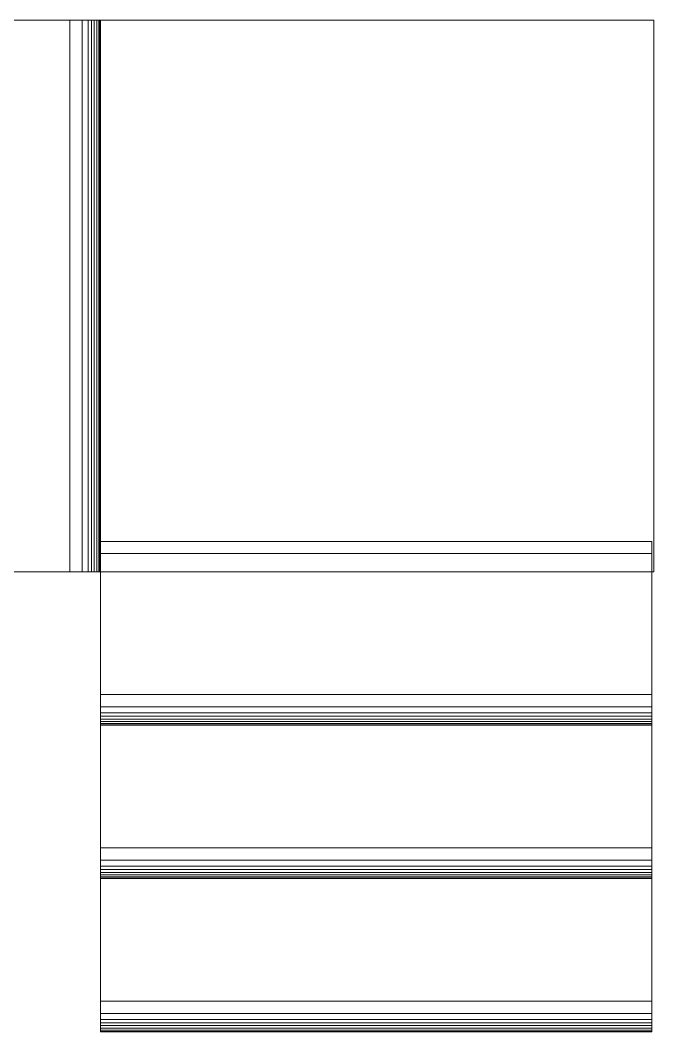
# Model space of a CAD drawing. Header units: millimetres. Extents: x -14320 to -12235, y 13306 to 17121.
# Drawn here: x -13286 to -12252, y 15471 to 17121 of the extents above; entities that cross this region are included whole.
import ezdxf

# ---------------------------------------------------------------- set-up
doc = ezdxf.new("R2010")
doc.units = ezdxf.units.MM
doc.layers.add('A-FLOR', color=192, linetype='Continuous', lineweight=9)
doc.layers.add('S-STRS', color=31, linetype='Continuous', lineweight=9)

# ---------------------------------------------------------------- blocks, each defined once
blk = doc.blocks.new('Немонолитный марш - Марш_Внутренний_-296034-_3D_')
at = {"layer": 'S-STRS'}
mesh = blk.add_polyface(dxfattribs=at)
corners = [(-13155, 16271.1, 724), (-13155, 16271.1, 573), (-13155, 16251.1, 573), (-13155, 16251.1, 724)]
mesh.append_faces([[corners[k] for k in face] for face in [(0, 1, 2, 3)]])
mesh = blk.add_polyface(dxfattribs=at)
corners = [(-12255, 16251.1, 573), (-13155, 16251.1, 573), (-13155, 16271.1, 573), (-12255, 16271.1, 573)]
mesh.append_faces([[corners[k] for k in face] for face in [(0, 1, 2, 3)]])
mesh = blk.add_polyface(dxfattribs=at)
corners = [(-12255, 16271.1, 573), (-13155, 16271.1, 573), (-13155, 16271.1, 724), (-12255, 16271.1, 724)]
mesh.append_faces([[corners[k] for k in face] for face in [(0, 1, 2, 3)]])
mesh = blk.add_polyface(dxfattribs=at)
corners = [(-12255, 16271.1, 724), (-13155, 16271.1, 724), (-13155, 16251.1, 724), (-12255, 16251.1, 724)]
mesh.append_faces([[corners[k] for k in face] for face in [(0, 1, 2, 3)]])
mesh = blk.add_polyface(dxfattribs=at)
corners = [(-13155, 15991.1, 573), (-12255, 15991.1, 573), (-12255, 16271.1, 573), (-13155, 16271.1, 573)]
mesh.append_faces([[corners[k] for k in face] for face in [(0, 1, 2, 3)]])
mesh = blk.add_polyface(dxfattribs=at)
corners = [(-13155, 16271.1, 533), (-12255, 16271.1, 533), (-12255, 15991.1, 533), (-13155, 15991.1, 533)]
mesh.append_faces([[corners[k] for k in face] for face in [(0, 1, 2, 3)]])
mesh = blk.add_polyface(dxfattribs=at)
corners = [(-13155, 15991.1, 573), (-13155, 16271.1, 573), (-13155, 16271.1, 533), (-13155, 15991.1, 533), (-13155, 15985.9, 533.7), (-13155, 15981.1, 535.7), (-13155, 15977, 538.9), (-13155, 15973.8, 543), (-13155, 15971.8, 547.8), (-13155, 15971.1, 553), (-13155, 15971.8, 558.2), (-13155, 15973.8, 563), (-13155, 15977, 567.1), (-13155, 15981.1, 570.3), (-13155, 15985.9, 572.3)]
mesh.append_faces([[corners[k] for k in face] for face in [(0, 13, 14)]], dxfattribs={"vtx0": -1})
mesh.append_faces([[corners[k] for k in face] for face in [(7, 11, 0, 3)]], dxfattribs={"vtx0": -1, "vtx1": -1, "vtx2": -1, "vtx3": -1})
mesh.append_faces([[corners[k] for k in face] for face in [(11, 7, 8)]], dxfattribs={"vtx0": -1, "vtx2": -1})
mesh.append_faces([[corners[k] for k in face] for face in [(10, 11, 8, 9)]], dxfattribs={"vtx1": -1})
mesh.append_faces([[corners[k] for k in face] for face in [(5, 6, 7)]], dxfattribs={"vtx2": -1})
mesh.append_faces([[corners[k] for k in face] for face in [(11, 12, 13, 0), (3, 4, 5, 7)]], dxfattribs={"vtx2": -1, "vtx3": -1})
mesh.append_faces([[corners[k] for k in face] for face in [(0, 1, 2, 3)]], dxfattribs={"vtx3": -1})
mesh = blk.add_polyface(dxfattribs=at)
corners = [(-12255, 16271.1, 573), (-12255, 16271.1, 533), (-13155, 16271.1, 533), (-13155, 16271.1, 573)]
mesh.append_faces([[corners[k] for k in face] for face in [(0, 1, 2, 3)]])
mesh = blk.add_polyface(dxfattribs=at)
corners = [(-12255, 16251.1, 573), (-12255, 16271.1, 573), (-12255, 16271.1, 724), (-12255, 16251.1, 724)]
mesh.append_faces([[corners[k] for k in face] for face in [(0, 1, 2, 3)]])
mesh = blk.add_polyface(dxfattribs=at)
corners = [(-12255, 16271.1, 573), (-12255, 15991.1, 573), (-12255, 15985.9, 572.3), (-12255, 15981.1, 570.3), (-12255, 15977, 567.1), (-12255, 15973.8, 563), (-12255, 15971.8, 558.2), (-12255, 15971.1, 553), (-12255, 15971.8, 547.8), (-12255, 15973.8, 543), (-12255, 15977, 538.9), (-12255, 15981.1, 535.7), (-12255, 15985.9, 533.7), (-12255, 15991.1, 533), (-12255, 16271.1, 533)]
mesh.append_faces([[corners[k] for k in face] for face in [(11, 9, 10), (0, 13, 14)]], dxfattribs={"vtx0": -1})
mesh.append_faces([[corners[k] for k in face] for face in [(5, 9, 1, 3)]], dxfattribs={"vtx0": -1, "vtx1": -1, "vtx2": -1, "vtx3": -1})
mesh.append_faces([[corners[k] for k in face] for face in [(13, 0, 1, 9)]], dxfattribs={"vtx0": -1, "vtx2": -1, "vtx3": -1})
mesh.append_faces([[corners[k] for k in face] for face in [(2, 3, 1), (7, 8, 6)]], dxfattribs={"vtx1": -1})
mesh.append_faces([[corners[k] for k in face] for face in [(5, 6, 8, 9)]], dxfattribs={"vtx1": -1, "vtx3": -1})
mesh.append_faces([[corners[k] for k in face] for face in [(3, 4, 5)]], dxfattribs={"vtx2": -1})
mesh.append_faces([[corners[k] for k in face] for face in [(11, 12, 13, 9)]], dxfattribs={"vtx2": -1, "vtx3": -1})
mesh = blk.add_polyface(dxfattribs=at)
corners = [(-12255, 16251.1, 724), (-13155, 16251.1, 724), (-13155, 16251.1, 573), (-12255, 16251.1, 573)]
mesh.append_faces([[corners[k] for k in face] for face in [(0, 1, 2, 3)]])
mesh = blk.add_polyface(dxfattribs=at)
corners = [(-13155, 15741.1, 382), (-12255, 15741.1, 382), (-12255, 16021.1, 382), (-13155, 16021.1, 382)]
mesh.append_faces([[corners[k] for k in face] for face in [(0, 1, 2, 3)]])
mesh = blk.add_polyface(dxfattribs=at)
corners = [(-13155, 16021.1, 342), (-12255, 16021.1, 342), (-12255, 15741.1, 342), (-13155, 15741.1, 342)]
mesh.append_faces([[corners[k] for k in face] for face in [(0, 1, 2, 3)]])
mesh = blk.add_polyface(dxfattribs=at)
corners = [(-13155, 15741.1, 382), (-13155, 16021.1, 382), (-13155, 16021.1, 342), (-13155, 15741.1, 342), (-13155, 15735.9, 342.7), (-13155, 15731.1, 344.7), (-13155, 15727, 347.9), (-13155, 15723.8, 352), (-13155, 15721.8, 356.8), (-13155, 15721.1, 362), (-13155, 15721.8, 367.2), (-13155, 15723.8, 372), (-13155, 15727, 376.1), (-13155, 15731.1, 379.3), (-13155, 15735.9, 381.3)]
mesh.append_faces([[corners[k] for k in face] for face in [(0, 13, 14)]], dxfattribs={"vtx0": -1})
mesh.append_faces([[corners[k] for k in face] for face in [(7, 11, 0, 3)]], dxfattribs={"vtx0": -1, "vtx1": -1, "vtx2": -1, "vtx3": -1})
mesh.append_faces([[corners[k] for k in face] for face in [(11, 7, 8)]], dxfattribs={"vtx0": -1, "vtx2": -1})
mesh.append_faces([[corners[k] for k in face] for face in [(10, 11, 8, 9)]], dxfattribs={"vtx1": -1})
mesh.append_faces([[corners[k] for k in face] for face in [(5, 6, 7)]], dxfattribs={"vtx2": -1})
mesh.append_faces([[corners[k] for k in face] for face in [(11, 12, 13, 0), (3, 4, 5, 7)]], dxfattribs={"vtx2": -1, "vtx3": -1})
mesh.append_faces([[corners[k] for k in face] for face in [(0, 1, 2, 3)]], dxfattribs={"vtx3": -1})
mesh = blk.add_polyface(dxfattribs=at)
corners = [(-12255, 16021.1, 382), (-12255, 16021.1, 342), (-13155, 16021.1, 342), (-13155, 16021.1, 382)]
mesh.append_faces([[corners[k] for k in face] for face in [(0, 1, 2, 3)]])
mesh = blk.add_polyface(dxfattribs=at)
corners = [(-13155, 16021.1, 533), (-13155, 16021.1, 382), (-13155, 16001.1, 382), (-13155, 16001.1, 533)]
mesh.append_faces([[corners[k] for k in face] for face in [(0, 1, 2, 3)]])
mesh = blk.add_polyface(dxfattribs=at)
corners = [(-12255, 16001.1, 382), (-13155, 16001.1, 382), (-13155, 16021.1, 382), (-12255, 16021.1, 382)]
mesh.append_faces([[corners[k] for k in face] for face in [(0, 1, 2, 3)]])
mesh = blk.add_polyface(dxfattribs=at)
corners = [(-12255, 16021.1, 382), (-13155, 16021.1, 382), (-13155, 16021.1, 533), (-12255, 16021.1, 533)]
mesh.append_faces([[corners[k] for k in face] for face in [(0, 1, 2, 3)]])
mesh = blk.add_polyface(dxfattribs=at)
corners = [(-12255, 16021.1, 533), (-13155, 16021.1, 533), (-13155, 16001.1, 533), (-12255, 16001.1, 533)]
mesh.append_faces([[corners[k] for k in face] for face in [(0, 1, 2, 3)]])
mesh = blk.add_polyface(dxfattribs=at)
corners = [(-12255, 16021.1, 382), (-12255, 15741.1, 382), (-12255, 15735.9, 381.3), (-12255, 15731.1, 379.3), (-12255, 15727, 376.1), (-12255, 15723.8, 372), (-12255, 15721.8, 367.2), (-12255, 15721.1, 362), (-12255, 15721.8, 356.8), (-12255, 15723.8, 352), (-12255, 15727, 347.9), (-12255, 15731.1, 344.7), (-12255, 15735.9, 342.7), (-12255, 15741.1, 342), (-12255, 16021.1, 342)]
mesh.append_faces([[corners[k] for k in face] for face in [(11, 9, 10), (0, 13, 14)]], dxfattribs={"vtx0": -1})
mesh.append_faces([[corners[k] for k in face] for face in [(5, 9, 1, 3)]], dxfattribs={"vtx0": -1, "vtx1": -1, "vtx2": -1, "vtx3": -1})
mesh.append_faces([[corners[k] for k in face] for face in [(13, 0, 1, 9)]], dxfattribs={"vtx0": -1, "vtx2": -1, "vtx3": -1})
mesh.append_faces([[corners[k] for k in face] for face in [(2, 3, 1), (7, 8, 6)]], dxfattribs={"vtx1": -1})
mesh.append_faces([[corners[k] for k in face] for face in [(5, 6, 8, 9)]], dxfattribs={"vtx1": -1, "vtx3": -1})
mesh.append_faces([[corners[k] for k in face] for face in [(3, 4, 5)]], dxfattribs={"vtx2": -1})
mesh.append_faces([[corners[k] for k in face] for face in [(11, 12, 13, 9)]], dxfattribs={"vtx2": -1, "vtx3": -1})
mesh = blk.add_polyface(dxfattribs=at)
corners = [(-12255, 16001.1, 382), (-12255, 16021.1, 382), (-12255, 16021.1, 533), (-12255, 16001.1, 533)]
mesh.append_faces([[corners[k] for k in face] for face in [(0, 1, 2, 3)]])
mesh = blk.add_polyface(dxfattribs=at)
corners = [(-12255, 16001.1, 533), (-13155, 16001.1, 533), (-13155, 16001.1, 382), (-12255, 16001.1, 382)]
mesh.append_faces([[corners[k] for k in face] for face in [(0, 1, 2, 3)]])
mesh = blk.add_polyface(dxfattribs=at)
corners = [(-12255, 15991.1, 533), (-12255, 15985.9, 533.7), (-12255, 15981.1, 535.7), (-12255, 15977, 538.9), (-12255, 15973.8, 543), (-12255, 15971.8, 547.8), (-12255, 15971.1, 553), (-12255, 15971.8, 558.2), (-12255, 15973.8, 563), (-12255, 15977, 567.1), (-12255, 15981.1, 570.3), (-12255, 15985.9, 572.3), (-12255, 15991.1, 573), (-13155, 15991.1, 573), (-13155, 15985.9, 572.3), (-13155, 15981.1, 570.3), (-13155, 15977, 567.1), (-13155, 15973.8, 563), (-13155, 15971.8, 558.2), (-13155, 15971.1, 553), (-13155, 15971.8, 547.8), (-13155, 15973.8, 543), (-13155, 15977, 538.9), (-13155, 15981.1, 535.7), (-13155, 15985.9, 533.7), (-13155, 15991.1, 533)]
mesh.append_faces([[corners[k] for k in face] for face in [(13, 14, 11, 12)]], dxfattribs={"vtx1": -1})
mesh.append_faces([[corners[k] for k in face] for face in [(14, 15, 10, 11), (16, 17, 8, 9), (15, 16, 9, 10), (17, 18, 7, 8), (6, 7, 18, 19), (20, 21, 4, 5), (21, 22, 3, 4), (23, 24, 1, 2), (22, 23, 2, 3), (19, 20, 5, 6)]], dxfattribs={"vtx1": -1, "vtx3": -1})
mesh.append_faces([[corners[k] for k in face] for face in [(24, 25, 0, 1)]], dxfattribs={"vtx3": -1})
mesh = blk.add_polyface(dxfattribs=at)
corners = [(-13155, 15491.1, 191), (-12255, 15491.1, 191), (-12255, 15771.1, 191), (-13155, 15771.1, 191)]
mesh.append_faces([[corners[k] for k in face] for face in [(0, 1, 2, 3)]])
mesh = blk.add_polyface(dxfattribs=at)
corners = [(-13155, 15771.1, 151), (-12255, 15771.1, 151), (-12255, 15491.1, 151), (-13155, 15491.1, 151)]
mesh.append_faces([[corners[k] for k in face] for face in [(0, 1, 2, 3)]])
mesh = blk.add_polyface(dxfattribs=at)
corners = [(-13155, 15491.1, 191), (-13155, 15771.1, 191), (-13155, 15771.1, 151), (-13155, 15491.1, 151), (-13155, 15485.9, 151.7), (-13155, 15481.1, 153.7), (-13155, 15477, 156.9), (-13155, 15473.8, 161), (-13155, 15471.8, 165.8), (-13155, 15471.1, 171), (-13155, 15471.8, 176.2), (-13155, 15473.8, 181), (-13155, 15477, 185.1), (-13155, 15481.1, 188.3), (-13155, 15485.9, 190.3)]
mesh.append_faces([[corners[k] for k in face] for face in [(0, 13, 14)]], dxfattribs={"vtx0": -1})
mesh.append_faces([[corners[k] for k in face] for face in [(7, 11, 0, 3)]], dxfattribs={"vtx0": -1, "vtx1": -1, "vtx2": -1, "vtx3": -1})
mesh.append_faces([[corners[k] for k in face] for face in [(11, 7, 8)]], dxfattribs={"vtx0": -1, "vtx2": -1})
mesh.append_faces([[corners[k] for k in face] for face in [(10, 11, 8, 9)]], dxfattribs={"vtx1": -1})
mesh.append_faces([[corners[k] for k in face] for face in [(5, 6, 7)]], dxfattribs={"vtx2": -1})
mesh.append_faces([[corners[k] for k in face] for face in [(11, 12, 13, 0), (3, 4, 5, 7)]], dxfattribs={"vtx2": -1, "vtx3": -1})
mesh.append_faces([[corners[k] for k in face] for face in [(0, 1, 2, 3)]], dxfattribs={"vtx3": -1})
mesh = blk.add_polyface(dxfattribs=at)
corners = [(-12255, 15771.1, 191), (-12255, 15771.1, 151), (-13155, 15771.1, 151), (-13155, 15771.1, 191)]
mesh.append_faces([[corners[k] for k in face] for face in [(0, 1, 2, 3)]])
mesh = blk.add_polyface(dxfattribs=at)
corners = [(-13155, 15771.1, 342), (-13155, 15771.1, 191), (-13155, 15751.1, 191), (-13155, 15751.1, 342)]
mesh.append_faces([[corners[k] for k in face] for face in [(0, 1, 2, 3)]])
mesh = blk.add_polyface(dxfattribs=at)
corners = [(-12255, 15751.1, 191), (-13155, 15751.1, 191), (-13155, 15771.1, 191), (-12255, 15771.1, 191)]
mesh.append_faces([[corners[k] for k in face] for face in [(0, 1, 2, 3)]])
mesh = blk.add_polyface(dxfattribs=at)
corners = [(-12255, 15771.1, 191), (-13155, 15771.1, 191), (-13155, 15771.1, 342), (-12255, 15771.1, 342)]
mesh.append_faces([[corners[k] for k in face] for face in [(0, 1, 2, 3)]])
mesh = blk.add_polyface(dxfattribs=at)
corners = [(-12255, 15771.1, 342), (-13155, 15771.1, 342), (-13155, 15751.1, 342), (-12255, 15751.1, 342)]
mesh.append_faces([[corners[k] for k in face] for face in [(0, 1, 2, 3)]])
mesh = blk.add_polyface(dxfattribs=at)
corners = [(-12255, 15771.1, 191), (-12255, 15491.1, 191), (-12255, 15485.9, 190.3), (-12255, 15481.1, 188.3), (-12255, 15477, 185.1), (-12255, 15473.8, 181), (-12255, 15471.8, 176.2), (-12255, 15471.1, 171), (-12255, 15471.8, 165.8), (-12255, 15473.8, 161), (-12255, 15477, 156.9), (-12255, 15481.1, 153.7), (-12255, 15485.9, 151.7), (-12255, 15491.1, 151), (-12255, 15771.1, 151)]
mesh.append_faces([[corners[k] for k in face] for face in [(11, 9, 10), (0, 13, 14)]], dxfattribs={"vtx0": -1})
mesh.append_faces([[corners[k] for k in face] for face in [(5, 9, 1, 3)]], dxfattribs={"vtx0": -1, "vtx1": -1, "vtx2": -1, "vtx3": -1})
mesh.append_faces([[corners[k] for k in face] for face in [(13, 0, 1, 9)]], dxfattribs={"vtx0": -1, "vtx2": -1, "vtx3": -1})
mesh.append_faces([[corners[k] for k in face] for face in [(2, 3, 1), (7, 8, 6)]], dxfattribs={"vtx1": -1})
mesh.append_faces([[corners[k] for k in face] for face in [(5, 6, 8, 9)]], dxfattribs={"vtx1": -1, "vtx3": -1})
mesh.append_faces([[corners[k] for k in face] for face in [(3, 4, 5)]], dxfattribs={"vtx2": -1})
mesh.append_faces([[corners[k] for k in face] for face in [(11, 12, 13, 9)]], dxfattribs={"vtx2": -1, "vtx3": -1})
mesh = blk.add_polyface(dxfattribs=at)
corners = [(-12255, 15751.1, 191), (-12255, 15771.1, 191), (-12255, 15771.1, 342), (-12255, 15751.1, 342)]
mesh.append_faces([[corners[k] for k in face] for face in [(0, 1, 2, 3)]])
mesh = blk.add_polyface(dxfattribs=at)
corners = [(-12255, 15751.1, 342), (-13155, 15751.1, 342), (-13155, 15751.1, 191), (-12255, 15751.1, 191)]
mesh.append_faces([[corners[k] for k in face] for face in [(0, 1, 2, 3)]])
mesh = blk.add_polyface(dxfattribs=at)
corners = [(-12255, 15741.1, 342), (-12255, 15735.9, 342.7), (-12255, 15731.1, 344.7), (-12255, 15727, 347.9), (-12255, 15723.8, 352), (-12255, 15721.8, 356.8), (-12255, 15721.1, 362), (-12255, 15721.8, 367.2), (-12255, 15723.8, 372), (-12255, 15727, 376.1), (-12255, 15731.1, 379.3), (-12255, 15735.9, 381.3), (-12255, 15741.1, 382), (-13155, 15741.1, 382), (-13155, 15735.9, 381.3), (-13155, 15731.1, 379.3), (-13155, 15727, 376.1), (-13155, 15723.8, 372), (-13155, 15721.8, 367.2), (-13155, 15721.1, 362), (-13155, 15721.8, 356.8), (-13155, 15723.8, 352), (-13155, 15727, 347.9), (-13155, 15731.1, 344.7), (-13155, 15735.9, 342.7), (-13155, 15741.1, 342)]
mesh.append_faces([[corners[k] for k in face] for face in [(13, 14, 11, 12)]], dxfattribs={"vtx1": -1})
mesh.append_faces([[corners[k] for k in face] for face in [(14, 15, 10, 11), (16, 17, 8, 9), (15, 16, 9, 10), (17, 18, 7, 8), (6, 7, 18, 19), (20, 21, 4, 5), (21, 22, 3, 4), (23, 24, 1, 2), (22, 23, 2, 3), (19, 20, 5, 6)]], dxfattribs={"vtx1": -1, "vtx3": -1})
mesh.append_faces([[corners[k] for k in face] for face in [(24, 25, 0, 1)]], dxfattribs={"vtx3": -1})
mesh = blk.add_polyface(dxfattribs=at)
corners = [(-13155, 15521.1, 151), (-13155, 15521.1), (-13155, 15501.1), (-13155, 15501.1, 151)]
mesh.append_faces([[corners[k] for k in face] for face in [(0, 1, 2, 3)]])
mesh = blk.add_polyface(dxfattribs=at)
corners = [(-12255, 15501.1), (-13155, 15501.1), (-13155, 15521.1), (-12255, 15521.1)]
mesh.append_faces([[corners[k] for k in face] for face in [(0, 1, 2, 3)]])
mesh = blk.add_polyface(dxfattribs=at)
corners = [(-12255, 15521.1), (-13155, 15521.1), (-13155, 15521.1, 151), (-12255, 15521.1, 151)]
mesh.append_faces([[corners[k] for k in face] for face in [(0, 1, 2, 3)]])
mesh = blk.add_polyface(dxfattribs=at)
corners = [(-12255, 15521.1, 151), (-13155, 15521.1, 151), (-13155, 15501.1, 151), (-12255, 15501.1, 151)]
mesh.append_faces([[corners[k] for k in face] for face in [(0, 1, 2, 3)]])
mesh = blk.add_polyface(dxfattribs=at)
corners = [(-12255, 15501.1), (-12255, 15521.1), (-12255, 15521.1, 151), (-12255, 15501.1, 151)]
mesh.append_faces([[corners[k] for k in face] for face in [(0, 1, 2, 3)]])
mesh = blk.add_polyface(dxfattribs=at)
corners = [(-12255, 15501.1, 151), (-13155, 15501.1, 151), (-13155, 15501.1), (-12255, 15501.1)]
mesh.append_faces([[corners[k] for k in face] for face in [(0, 1, 2, 3)]])
mesh = blk.add_polyface(dxfattribs=at)
corners = [(-12255, 15491.1, 151), (-12255, 15485.9, 151.7), (-12255, 15481.1, 153.7), (-12255, 15477, 156.9), (-12255, 15473.8, 161), (-12255, 15471.8, 165.8), (-12255, 15471.1, 171), (-12255, 15471.8, 176.2), (-12255, 15473.8, 181), (-12255, 15477, 185.1), (-12255, 15481.1, 188.3), (-12255, 15485.9, 190.3), (-12255, 15491.1, 191), (-13155, 15491.1, 191), (-13155, 15485.9, 190.3), (-13155, 15481.1, 188.3), (-13155, 15477, 185.1), (-13155, 15473.8, 181), (-13155, 15471.8, 176.2), (-13155, 15471.1, 171), (-13155, 15471.8, 165.8), (-13155, 15473.8, 161), (-13155, 15477, 156.9), (-13155, 15481.1, 153.7), (-13155, 15485.9, 151.7), (-13155, 15491.1, 151)]
mesh.append_faces([[corners[k] for k in face] for face in [(13, 14, 11, 12)]], dxfattribs={"vtx1": -1})
mesh.append_faces([[corners[k] for k in face] for face in [(14, 15, 10, 11), (16, 17, 8, 9), (15, 16, 9, 10), (17, 18, 7, 8), (6, 7, 18, 19), (20, 21, 4, 5), (21, 22, 3, 4), (23, 24, 1, 2), (22, 23, 2, 3), (19, 20, 5, 6)]], dxfattribs={"vtx1": -1, "vtx3": -1})
mesh.append_faces([[corners[k] for k in face] for face in [(24, 25, 0, 1)]], dxfattribs={"vtx3": -1})
blk = doc.blocks.new('Смонтированная лестница - Марш_Внутренний_-296291-_3D_')
at = {"layer": 'S-STRS'}
mesh = blk.add_polyface(dxfattribs=at)
corners = [(-13175, 16221.1, 961.5), (-13175, 17121.1, 961.5), (-13455, 17121.1, 961.5), (-13455, 16221.1, 961.5)]
mesh.append_faces([[corners[k] for k in face] for face in [(0, 1, 2, 3)]])
mesh = blk.add_polyface(dxfattribs=at)
corners = [(-13455, 16221.1, 921.5), (-13455, 17121.1, 921.5), (-13175, 17121.1, 921.5), (-13175, 16221.1, 921.5)]
mesh.append_faces([[corners[k] for k in face] for face in [(0, 1, 2, 3)]])
mesh = blk.add_polyface(dxfattribs=at)
corners = [(-13455, 17121.1, 961.5), (-13175, 17121.1, 961.5), (-13169.8, 17121.1, 960.8), (-13165, 17121.1, 958.8), (-13160.9, 17121.1, 955.6), (-13157.7, 17121.1, 951.5), (-13155.7, 17121.1, 946.7), (-13155, 17121.1, 941.5), (-13155.7, 17121.1, 936.3), (-13157.7, 17121.1, 931.5), (-13160.9, 17121.1, 927.4), (-13165, 17121.1, 924.2), (-13169.8, 17121.1, 922.2), (-13175, 17121.1, 921.5), (-13455, 17121.1, 921.5)]
mesh.append_faces([[corners[k] for k in face] for face in [(11, 9, 10), (0, 13, 14)]], dxfattribs={"vtx0": -1})
mesh.append_faces([[corners[k] for k in face] for face in [(5, 9, 1, 3)]], dxfattribs={"vtx0": -1, "vtx1": -1, "vtx2": -1, "vtx3": -1})
mesh.append_faces([[corners[k] for k in face] for face in [(13, 0, 1, 9)]], dxfattribs={"vtx0": -1, "vtx2": -1, "vtx3": -1})
mesh.append_faces([[corners[k] for k in face] for face in [(2, 3, 1), (7, 8, 6)]], dxfattribs={"vtx1": -1})
mesh.append_faces([[corners[k] for k in face] for face in [(5, 6, 8, 9)]], dxfattribs={"vtx1": -1, "vtx3": -1})
mesh.append_faces([[corners[k] for k in face] for face in [(3, 4, 5)]], dxfattribs={"vtx2": -1})
mesh.append_faces([[corners[k] for k in face] for face in [(11, 12, 13, 9)]], dxfattribs={"vtx2": -1, "vtx3": -1})
mesh = blk.add_polyface(dxfattribs=at)
corners = [(-13455, 17121.1, 961.5), (-13455, 17121.1, 921.5), (-13455, 16221.1, 921.5), (-13455, 16221.1, 961.5)]
mesh.append_faces([[corners[k] for k in face] for face in [(0, 1, 2, 3)]])
mesh = blk.add_polyface(dxfattribs=at)
corners = [(-13435, 17121.1, 961.5), (-13455, 17121.1, 961.5), (-13455, 17121.1, 1119), (-13435, 17121.1, 1119)]
mesh.append_faces([[corners[k] for k in face] for face in [(0, 1, 2, 3)]])
mesh = blk.add_polyface(dxfattribs=at)
corners = [(-13435, 17121.1, 961.5), (-13435, 16221.1, 961.5), (-13455, 16221.1, 961.5), (-13455, 17121.1, 961.5)]
mesh.append_faces([[corners[k] for k in face] for face in [(0, 1, 2, 3)]])
mesh = blk.add_polyface(dxfattribs=at)
corners = [(-13455, 17121.1, 961.5), (-13455, 16221.1, 961.5), (-13455, 16221.1, 1119), (-13455, 17121.1, 1119)]
mesh.append_faces([[corners[k] for k in face] for face in [(0, 1, 2, 3)]])
mesh = blk.add_polyface(dxfattribs=at)
corners = [(-13455, 17121.1, 1119), (-13455, 16221.1, 1119), (-13435, 16221.1, 1119), (-13435, 17121.1, 1119)]
mesh.append_faces([[corners[k] for k in face] for face in [(0, 1, 2, 3)]])
mesh = blk.add_polyface(dxfattribs=at)
corners = [(-13435, 17121.1, 1119), (-13435, 16221.1, 1119), (-13435, 16221.1, 961.5), (-13435, 17121.1, 961.5)]
mesh.append_faces([[corners[k] for k in face] for face in [(0, 1, 2, 3)]])
mesh = blk.add_polyface(dxfattribs=at)
corners = [(-13185, 17121.1, 764), (-13205, 17121.1, 764), (-13205, 17121.1, 921.5), (-13185, 17121.1, 921.5)]
mesh.append_faces([[corners[k] for k in face] for face in [(0, 1, 2, 3)]])
mesh = blk.add_polyface(dxfattribs=at)
corners = [(-13185, 17121.1, 764), (-13185, 16221.1, 764), (-13205, 16221.1, 764), (-13205, 17121.1, 764)]
mesh.append_faces([[corners[k] for k in face] for face in [(0, 1, 2, 3)]])
mesh = blk.add_polyface(dxfattribs=at)
corners = [(-13205, 17121.1, 764), (-13205, 16221.1, 764), (-13205, 16221.1, 921.5), (-13205, 17121.1, 921.5)]
mesh.append_faces([[corners[k] for k in face] for face in [(0, 1, 2, 3)]])
mesh = blk.add_polyface(dxfattribs=at)
corners = [(-13205, 17121.1, 921.5), (-13205, 16221.1, 921.5), (-13185, 16221.1, 921.5), (-13185, 17121.1, 921.5)]
mesh.append_faces([[corners[k] for k in face] for face in [(0, 1, 2, 3)]])
mesh = blk.add_polyface(dxfattribs=at)
corners = [(-13185, 17121.1, 921.5), (-13185, 16221.1, 921.5), (-13185, 16221.1, 764), (-13185, 17121.1, 764)]
mesh.append_faces([[corners[k] for k in face] for face in [(0, 1, 2, 3)]])
mesh = blk.add_polyface(dxfattribs=at)
corners = [(-13175, 17121.1, 921.5), (-13169.8, 17121.1, 922.2), (-13165, 17121.1, 924.2), (-13160.9, 17121.1, 927.4), (-13157.7, 17121.1, 931.5), (-13155.7, 17121.1, 936.3), (-13155, 17121.1, 941.5), (-13155.7, 17121.1, 946.7), (-13157.7, 17121.1, 951.5), (-13160.9, 17121.1, 955.6), (-13165, 17121.1, 958.8), (-13169.8, 17121.1, 960.8), (-13175, 17121.1, 961.5), (-13175, 16221.1, 961.5), (-13169.8, 16221.1, 960.8), (-13165, 16221.1, 958.8), (-13160.9, 16221.1, 955.6), (-13157.7, 16221.1, 951.5), (-13155.7, 16221.1, 946.7), (-13155, 16221.1, 941.5), (-13155.7, 16221.1, 936.3), (-13157.7, 16221.1, 931.5), (-13160.9, 16221.1, 927.4), (-13165, 16221.1, 924.2), (-13169.8, 16221.1, 922.2), (-13175, 16221.1, 921.5)]
mesh.append_faces([[corners[k] for k in face] for face in [(13, 14, 11, 12)]], dxfattribs={"vtx1": -1})
mesh.append_faces([[corners[k] for k in face] for face in [(14, 15, 10, 11), (16, 17, 8, 9), (15, 16, 9, 10), (17, 18, 7, 8), (6, 7, 18, 19), (20, 21, 4, 5), (21, 22, 3, 4), (23, 24, 1, 2), (22, 23, 2, 3), (19, 20, 5, 6)]], dxfattribs={"vtx1": -1, "vtx3": -1})
mesh.append_faces([[corners[k] for k in face] for face in [(24, 25, 0, 1)]], dxfattribs={"vtx3": -1})
mesh = blk.add_polyface(dxfattribs=at)
corners = [(-13175, 16221.1, 961.5), (-13455, 16221.1, 961.5), (-13455, 16221.1, 921.5), (-13175, 16221.1, 921.5), (-13169.8, 16221.1, 922.2), (-13165, 16221.1, 924.2), (-13160.9, 16221.1, 927.4), (-13157.7, 16221.1, 931.5), (-13155.7, 16221.1, 936.3), (-13155, 16221.1, 941.5), (-13155.7, 16221.1, 946.7), (-13157.7, 16221.1, 951.5), (-13160.9, 16221.1, 955.6), (-13165, 16221.1, 958.8), (-13169.8, 16221.1, 960.8)]
mesh.append_faces([[corners[k] for k in face] for face in [(0, 13, 14)]], dxfattribs={"vtx0": -1})
mesh.append_faces([[corners[k] for k in face] for face in [(7, 11, 0, 3)]], dxfattribs={"vtx0": -1, "vtx1": -1, "vtx2": -1, "vtx3": -1})
mesh.append_faces([[corners[k] for k in face] for face in [(11, 7, 8)]], dxfattribs={"vtx0": -1, "vtx2": -1})
mesh.append_faces([[corners[k] for k in face] for face in [(10, 11, 8, 9)]], dxfattribs={"vtx1": -1})
mesh.append_faces([[corners[k] for k in face] for face in [(5, 6, 7)]], dxfattribs={"vtx2": -1})
mesh.append_faces([[corners[k] for k in face] for face in [(11, 12, 13, 0), (3, 4, 5, 7)]], dxfattribs={"vtx2": -1, "vtx3": -1})
mesh.append_faces([[corners[k] for k in face] for face in [(0, 1, 2, 3)]], dxfattribs={"vtx3": -1})
mesh = blk.add_polyface(dxfattribs=at)
corners = [(-13455, 16221.1, 1119), (-13455, 16221.1, 961.5), (-13435, 16221.1, 961.5), (-13435, 16221.1, 1119)]
mesh.append_faces([[corners[k] for k in face] for face in [(0, 1, 2, 3)]])
mesh = blk.add_polyface(dxfattribs=at)
corners = [(-13205, 16221.1, 921.5), (-13205, 16221.1, 764), (-13185, 16221.1, 764), (-13185, 16221.1, 921.5)]
mesh.append_faces([[corners[k] for k in face] for face in [(0, 1, 2, 3)]])
blk = doc.blocks.new('Смонтированная лестница - ___-296290-_3D_')
blk.add_blockref('Смонтированная лестница - Марш_Внутренний_-296291-_3D_', (0, 0))

msp = doc.modelspace()

# ---------------------------------------------------------------- block references
at = {"layer": 'S-STRS'}
for name in ['Смонтированная лестница - ___-296290-_3D_', 'Немонолитный марш - Марш_Внутренний_-296034-_3D_']:
    msp.add_blockref(name, (0, 0), dxfattribs=at)

# ---------------------------------------------------------------- meshes
at = {"layer": 'A-FLOR'}
mesh = msp.add_polyface(dxfattribs=at)
corners = [(-13205, 17121.1, 724), (-12251.8, 17121.1, 724), (-12251.8, 16221.1, 724), (-13205, 16221.1, 724)]
mesh.append_faces([[corners[k] for k in face] for face in [(0, 1, 2, 3)]])
mesh = msp.add_polyface(dxfattribs=at)
corners = [(-12251.8, 16221.1, 764), (-12251.8, 17121.1, 764), (-13205, 17121.1, 764), (-13205, 16221.1, 764)]
mesh.append_faces([[corners[k] for k in face] for face in [(0, 1, 2, 3)]])
mesh = msp.add_polyface(dxfattribs=at)
corners = [(-13205, 16221.1, 724), (-13205, 16221.1, 764), (-13205, 17121.1, 764), (-13205, 17121.1, 724)]
mesh.append_faces([[corners[k] for k in face] for face in [(0, 1, 2, 3)]])
mesh = msp.add_polyface(dxfattribs=at)
corners = [(-13205, 17121.1, 724), (-13205, 17121.1, 764), (-12251.8, 17121.1, 764), (-12251.8, 17121.1, 724)]
mesh.append_faces([[corners[k] for k in face] for face in [(0, 1, 2, 3)]])
mesh = msp.add_polyface(dxfattribs=at)
corners = [(-12251.8, 17121.1, 724), (-12251.8, 17121.1, 764), (-12251.8, 16221.1, 764), (-12251.8, 16221.1, 724)]
mesh.append_faces([[corners[k] for k in face] for face in [(0, 1, 2, 3)]])
mesh = msp.add_polyface(dxfattribs=at)
corners = [(-12251.8, 16221.1, 724), (-12251.8, 16221.1, 764), (-13205, 16221.1, 764), (-13205, 16221.1, 724)]
mesh.append_faces([[corners[k] for k in face] for face in [(0, 1, 2, 3)]])

doc.saveas('drawing.dxf')
